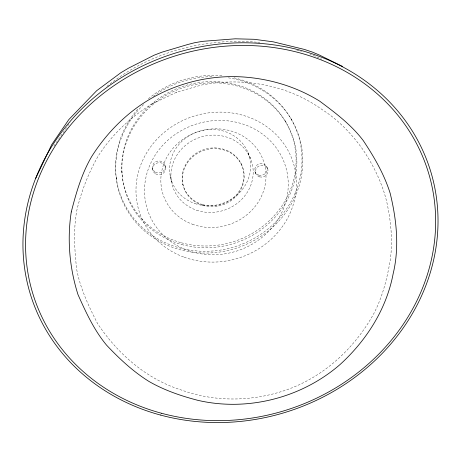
<?xml version="1.0" encoding="UTF-8"?>
<svg xmlns="http://www.w3.org/2000/svg" width="461" height="461" viewBox="0 0 461 461"><rect width="100%" height="100%" fill="white"/><g stroke="black" fill="none" stroke-linecap="round" stroke-linejoin="round"><path stroke-width="0.35" stroke-dasharray="2.31 1.73" d="M53.914 146.068L70.032 122.488M106.894 86.38C148.598 52.652 203.75 37.531 256.904 42.222M152.493 103.708C130.613 116.904 111.816 134.71 98.043 156.279C88.414 173.227 81.326 191.298 76.831 210.262C73.241 229.849 74.544 249.603 76.659 269.264C80.318 288.586 88.696 306.254 97.599 323.628C117.734 353.846 146.702 379.351 181.853 390.173C216.059 402.539 254.201 401.589 288.275 389.257C325.27 375.692 355.252 347.392 374.073 313.111C382.63 296.515 387.113 278.421 390.26 260.119C392.876 240.924 391.02 221.603 386.929 202.748C382.503 183.616 373.785 165.972 362.963 149.681C351.789 133.921 338.213 119.751 321.818 109.39C287.272 84.691 242.688 76.883 201.33 85.095L176.788 92.137L152.493 103.708L154.867 102.567M176.131 92.459L176.788 92.137M257.624 42.291L260.488 42.568M296.815 50.111L301.569 51.39M310.144 54.127L311.446 54.565M313.267 55.332L321.893 59.233M290.931 118.667L291.727 120.021M285.013 120.77L285.785 122.13M266.723 166.594L267.501 168.3M247.983 152.522L250.519 158.503M255.273 172.31L255.999 174.033M240.924 163.332L241.224 164.087M182.804 184.06L182.988 184.855M170.201 175.774L171.527 182.118M165.188 165.551L165.534 167.274M152.51 168.392L152.804 170.126M121.831 170.898L121.975 172.454M116.253 177.612L116.374 179.191M234.084 77.823A93.785 87.336 -17.4 0 1 293.801 196.15A93.785 87.336 -17.4 0 1 158.417 239.219A93.785 87.336 -17.4 0 1 138.623 108.185M148.384 98.74A93.785 87.336 -17.4 0 1 223.499 76.03M228.328 77.828A94.142 87.613 -17.4 0 1 295.363 196.034A94.142 87.613 -17.4 0 1 156.469 239.674A94.142 87.613 -17.4 0 1 143.815 104.382M153.271 96.395A94.142 87.613 -17.4 0 1 213.034 76.641M155.634 173.878A6.523 6.091 -8.6 0 0 165.672 168.859A6.523 6.091 -8.6 0 0 156.187 163.321A6.523 6.091 -8.6 0 0 155.634 173.878M155.334 172.132A6.5 6.068 -8.5 0 0 165.326 167.13A6.5 6.068 -8.5 0 0 155.881 161.609A6.5 6.068 -8.5 0 0 155.334 172.132M259.549 176.903A6.425 5.907 -24.5 0 0 267.991 169.763A6.425 5.907 -24.5 0 0 257.687 166.79A6.425 5.907 -24.5 0 0 259.549 176.903M258.811 175.168A6.396 5.889 -24.5 0 0 267.213 168.058A6.396 5.889 -24.5 0 0 256.95 165.096A6.396 5.889 -24.5 0 0 258.811 175.168M181.715 244.532A88.034 81.92 -17.4 0 0 295.121 145.434A88.034 81.92 -17.4 0 0 151.329 105.863A88.034 81.92 -17.4 0 0 181.715 244.532M181.375 242.774A87.699 81.666 -17.4 0 0 294.32 143.999A87.699 81.666 -17.4 0 0 151.052 104.543A87.699 81.666 -17.4 0 0 181.375 242.774M192.37 224.213A52.929 48.97 -17.4 0 0 265.686 170.501A52.929 48.97 -17.4 0 0 182.216 139.798A52.929 48.97 -17.4 0 0 192.37 224.213M196.611 210.228A41.409 38.396 -17.4 0 0 252.807 166.79A41.409 38.396 -17.4 0 0 186.745 144.351A41.409 38.396 -17.4 0 0 196.611 210.228M194.94 203.56A40.775 37.917 -17.4 0 0 250.242 160.705A40.775 37.917 -17.4 0 0 185.149 138.507A40.775 37.917 -17.4 0 0 194.94 203.56M202.621 204.563A31.071 28.766 -17.4 0 0 243.391 170.426A31.071 28.766 -17.4 0 0 193.038 155.616A31.071 28.766 -17.4 0 0 202.621 204.563M202.846 205.387A31.129 28.813 -17.4 0 0 243.696 171.198A31.129 28.813 -17.4 0 0 193.251 156.365A31.129 28.813 -17.4 0 0 202.846 205.387M188.405 250.628A72.371 66.632 -17.4 0 0 287.704 176.165A72.371 66.632 -17.4 0 0 173.025 135.989A72.371 66.632 -17.4 0 0 188.405 250.628M184.164 257.192A80.796 74.4 -17.4 0 0 295.962 175.186A80.796 74.4 -17.4 0 0 168.547 128.953A80.796 74.4 -17.4 0 0 184.164 257.192"/><path stroke-width="0.69" d="M35.589 178.568L51.655 144.719L68.775 119.635L96.701 90.673L120.799 72.757L128.521 68.159L154.095 55.205L161.932 52.185L187.858 44.475L194.634 42.723L202.604 41.346L235.243 38.81L254.259 39.294L273.269 41.836L304.398 49.431L312.328 52.07L319.07 54.894L342.707 66.517M71.276 211.927C66.989 239.524 69.553 268.031 77.995 294.608C85.942 312.362 94.05 330.111 106.595 345.185C119.439 358.802 133.131 371.583 149.087 381.518C164.3 390.242 180.845 395.895 197.752 400.309C247.384 411.869 301.609 397.906 340.016 364.565C366.374 340.57 386.445 309.175 393.129 273.863C399.543 247.177 396.575 219.551 390.139 193.188C384.163 174.177 374.182 157.028 363.216 140.519C351.201 124.729 335.464 112.916 319.704 101.166C297.979 87.676 273.333 79.811 247.92 77.362C205.093 73.19 161.206 86.783 128.267 114.484C113.896 126.527 101.708 140.807 91.641 156.607C81.626 173.803 76.198 192.79 71.276 211.927M160.336 415.015A209.369 187.869 -17.4 0 0 434.717 187.425A209.369 187.869 -17.4 0 0 96.412 95.588A209.369 187.869 -17.4 0 0 160.336 415.015M161.5 413.252A206.862 185.604 -17.4 0 0 432.355 188.151A206.862 185.604 -17.4 0 0 97.974 97.767A206.862 185.604 -17.4 0 0 161.5 413.252"/></g></svg>
